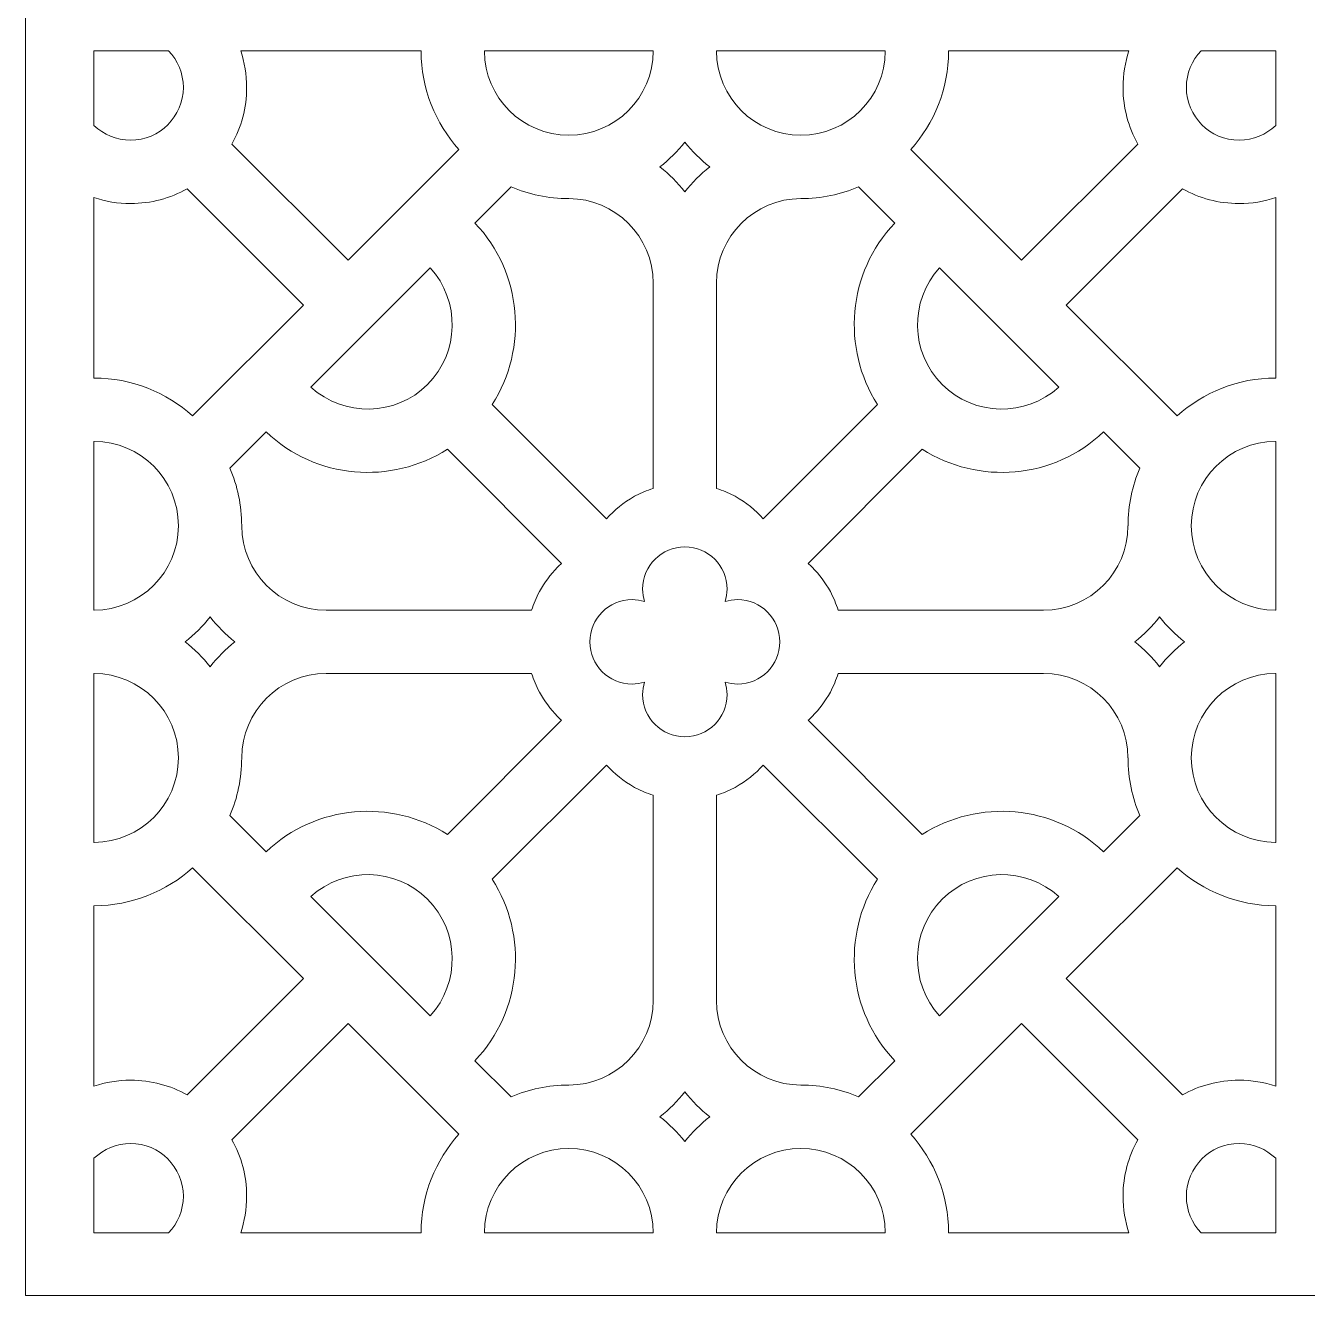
# Model space of a CAD drawing. Header units: centimetres. Extents: x -27.5 to -15.9, y -9.5 to 9.5.
# Drawn here: x -20.718 to -18.29, y -9.5 to -7.095 of the extents above; entities that cross this region are included whole.
import ezdxf

# ---------------------------------------------------------------- set-up
doc = ezdxf.new("R2010")
doc.units = ezdxf.units.CM
doc.header["$MEASUREMENT"] = 0
doc.layers.add('layer 1', color=7, linetype='Continuous')

msp = doc.modelspace()

# ---------------------------------------------------------------- linework, layer by layer
at = {"layer": 'layer 1', "color": 7, "lineweight": 9}
for points, knots in [([(-20.71823, 9.5), (-20.71823, 9.5), (-20.71823, 9.5), (-20.71823, 9.5), (-20.71823, 9.5), (-20.71823, 9.5), (-15.86253, 9.5), (-15.86253, 9.5), (-15.86253, 9.5), (-15.86253, 9.5), (-15.86253, -9.5), (-15.86253, -9.5), (-15.86253, -9.5), (-15.86253, -9.5), (-20.71823, -9.5), (-20.71823, -9.5), (-20.71823, -9.5), (-20.71823, -9.5), (-20.71823, 9.5), (-20.71823, 9.5)], [0, 0, 0, 0, 0.1666667, 0.1666667, 0.1666667, 0.1666667, 0.3333333, 0.3333333, 0.3333333, 0.3333333, 0.5, 0.5, 0.5, 0.5, 0.6666667, 0.6666667, 0.6666667, 0.6666667, 1, 1, 1, 1]), ([(-20.44757, -7.1432), (-20.44757, -7.1432), (-20.44757, -7.1432), (-20.44757, -7.1432), (-20.44757, -7.1432), (-20.43019, -7.16119), (-20.41948, -7.18565), (-20.41948, -7.21253), (-20.41948, -7.21253), (-20.41948, -7.26757), (-20.46437, -7.31246), (-20.51941, -7.31246), (-20.51941, -7.31246), (-20.54629, -7.31246), (-20.57074, -7.30174), (-20.58875, -7.28437), (-20.58875, -7.28437), (-20.58875, -7.28437), (-20.58875, -7.1432), (-20.58875, -7.1432), (-20.58875, -7.1432), (-20.58875, -7.1432), (-20.44757, -7.1432), (-20.44757, -7.1432)], [0, 0, 0, 0, 0.1428571, 0.1428571, 0.1428571, 0.1428571, 0.2857143, 0.2857143, 0.2857143, 0.2857143, 0.4285714, 0.4285714, 0.4285714, 0.4285714, 0.5714286, 0.5714286, 0.5714286, 0.5714286, 0.7142857, 0.7142857, 0.7142857, 0.7142857, 1, 1, 1, 1]), ([(-20.32753, -7.31961), (-20.32753, -7.31961), (-20.32753, -7.31961), (-20.32753, -7.31961), (-20.32753, -7.31961), (-20.32753, -7.31961), (-20.10734, -7.53981), (-20.10734, -7.53981), (-20.10734, -7.53981), (-20.10734, -7.53981), (-19.89746, -7.32991), (-19.89746, -7.32991), (-19.89746, -7.32991), (-19.94188, -7.28046), (-19.96903, -7.21519), (-19.96918, -7.14377), (-19.96918, -7.14377), (-19.96918, -7.14359), (-19.96918, -7.14339), (-19.96918, -7.1432), (-19.96918, -7.1432), (-19.96918, -7.1432), (-20.31082, -7.1432), (-20.31082, -7.1432), (-20.31082, -7.1432), (-20.30352, -7.16501), (-20.29956, -7.18832), (-20.29956, -7.21253), (-20.29956, -7.21253), (-20.29956, -7.25136), (-20.30973, -7.2879), (-20.32753, -7.31961)], [0, 0, 0, 0, 0.1111111, 0.1111111, 0.1111111, 0.1111111, 0.2222222, 0.2222222, 0.2222222, 0.2222222, 0.3333333, 0.3333333, 0.3333333, 0.3333333, 0.4444444, 0.4444444, 0.4444444, 0.4444444, 0.5555556, 0.5555556, 0.5555556, 0.5555556, 0.6666667, 0.6666667, 0.6666667, 0.6666667, 0.7777778, 0.7777778, 0.7777778, 0.7777778, 1, 1, 1, 1]), ([(-19.84926, -7.1432), (-19.84926, -7.1432), (-19.84926, -7.1432), (-19.84926, -7.1432), (-19.84926, -7.1432), (-19.84926, -7.14336), (-19.84926, -7.14353), (-19.84926, -7.1437), (-19.84926, -7.1437), (-19.84899, -7.23154), (-19.77727, -7.30308), (-19.68938, -7.30308), (-19.68938, -7.30308), (-19.60142, -7.30308), (-19.52966, -7.23142), (-19.52949, -7.1435), (-19.52949, -7.1435), (-19.52949, -7.1434), (-19.52949, -7.14329), (-19.52949, -7.1432), (-19.52949, -7.1432), (-19.52949, -7.1432), (-19.84926, -7.1432), (-19.84926, -7.1432)], [0, 0, 0, 0, 0.1428571, 0.1428571, 0.1428571, 0.1428571, 0.2857143, 0.2857143, 0.2857143, 0.2857143, 0.4285714, 0.4285714, 0.4285714, 0.4285714, 0.5714286, 0.5714286, 0.5714286, 0.5714286, 0.7142857, 0.7142857, 0.7142857, 0.7142857, 1, 1, 1, 1]), ([(-19.08981, -7.1432), (-19.08981, -7.1432), (-19.08981, -7.1432), (-19.08981, -7.1432), (-19.08981, -7.1432), (-19.08981, -7.14336), (-19.08981, -7.14353), (-19.08981, -7.1437), (-19.08981, -7.1437), (-19.09009, -7.23154), (-19.16181, -7.30308), (-19.2497, -7.30308), (-19.2497, -7.30308), (-19.33766, -7.30308), (-19.40942, -7.23142), (-19.40957, -7.1435), (-19.40957, -7.1435), (-19.40957, -7.1434), (-19.40959, -7.14329), (-19.40959, -7.1432), (-19.40959, -7.1432), (-19.40959, -7.1432), (-19.08981, -7.1432), (-19.08981, -7.1432)], [0, 0, 0, 0, 0.1428571, 0.1428571, 0.1428571, 0.1428571, 0.2857143, 0.2857143, 0.2857143, 0.2857143, 0.4285714, 0.4285714, 0.4285714, 0.4285714, 0.5714286, 0.5714286, 0.5714286, 0.5714286, 0.7142857, 0.7142857, 0.7142857, 0.7142857, 1, 1, 1, 1]), ([(-18.61155, -7.31961), (-18.61155, -7.31961), (-18.61155, -7.31961), (-18.61155, -7.31961), (-18.61155, -7.31961), (-18.61155, -7.31961), (-18.83174, -7.53981), (-18.83174, -7.53981), (-18.83174, -7.53981), (-18.83174, -7.53981), (-19.04162, -7.32991), (-19.04162, -7.32991), (-19.04162, -7.32991), (-18.9972, -7.28046), (-18.97005, -7.21519), (-18.96992, -7.14377), (-18.96992, -7.14377), (-18.96992, -7.14359), (-18.9699, -7.14339), (-18.9699, -7.1432), (-18.9699, -7.1432), (-18.9699, -7.1432), (-18.62827, -7.1432), (-18.62827, -7.1432), (-18.62827, -7.1432), (-18.63556, -7.16501), (-18.63952, -7.18832), (-18.63952, -7.21253), (-18.63952, -7.21253), (-18.63952, -7.25136), (-18.62933, -7.2879), (-18.61155, -7.31961)], [0, 0, 0, 0, 0.1111111, 0.1111111, 0.1111111, 0.1111111, 0.2222222, 0.2222222, 0.2222222, 0.2222222, 0.3333333, 0.3333333, 0.3333333, 0.3333333, 0.4444444, 0.4444444, 0.4444444, 0.4444444, 0.5555556, 0.5555556, 0.5555556, 0.5555556, 0.6666667, 0.6666667, 0.6666667, 0.6666667, 0.7777778, 0.7777778, 0.7777778, 0.7777778, 1, 1, 1, 1]), ([(-18.49151, -7.1432), (-18.49151, -7.1432), (-18.49151, -7.1432), (-18.49151, -7.1432), (-18.49151, -7.1432), (-18.50889, -7.16119), (-18.5196, -7.18565), (-18.5196, -7.21253), (-18.5196, -7.21253), (-18.5196, -7.26757), (-18.47471, -7.31246), (-18.41966, -7.31246), (-18.41966, -7.31246), (-18.39279, -7.31246), (-18.36832, -7.30174), (-18.35035, -7.28437), (-18.35035, -7.28437), (-18.35035, -7.28437), (-18.35035, -7.1432), (-18.35035, -7.1432), (-18.35035, -7.1432), (-18.35035, -7.1432), (-18.49151, -7.1432), (-18.49151, -7.1432)], [0, 0, 0, 0, 0.1428571, 0.1428571, 0.1428571, 0.1428571, 0.2857143, 0.2857143, 0.2857143, 0.2857143, 0.4285714, 0.4285714, 0.4285714, 0.4285714, 0.5714286, 0.5714286, 0.5714286, 0.5714286, 0.7142857, 0.7142857, 0.7142857, 0.7142857, 1, 1, 1, 1]), ([(-19.46953, -7.31595), (-19.46953, -7.31595), (-19.46953, -7.31595), (-19.46953, -7.31595), (-19.46953, -7.31595), (-19.45575, -7.33344), (-19.43994, -7.34926), (-19.42245, -7.36304), (-19.42245, -7.36304), (-19.43994, -7.37683), (-19.45575, -7.39264), (-19.46953, -7.41014), (-19.46953, -7.41014), (-19.48333, -7.39264), (-19.49913, -7.37683), (-19.51663, -7.36304), (-19.51663, -7.36304), (-19.49913, -7.34926), (-19.48333, -7.33344), (-19.46953, -7.31595)], [0, 0, 0, 0, 0.1666667, 0.1666667, 0.1666667, 0.1666667, 0.3333333, 0.3333333, 0.3333333, 0.3333333, 0.5, 0.5, 0.5, 0.5, 0.6666667, 0.6666667, 0.6666667, 0.6666667, 1, 1, 1, 1]), ([(-20.58875, -7.76276), (-20.58875, -7.76276), (-20.58875, -7.76276), (-20.58875, -7.76276), (-20.58875, -7.76276), (-20.58866, -7.76276), (-20.58859, -7.76276), (-20.58851, -7.76276), (-20.58851, -7.76276), (-20.51695, -7.76282), (-20.45156, -7.78998), (-20.40202, -7.83449), (-20.40202, -7.83449), (-20.40202, -7.83449), (-20.19213, -7.62459), (-20.19213, -7.62459), (-20.19213, -7.62459), (-20.19213, -7.62459), (-20.41232, -7.40441), (-20.41232, -7.40441), (-20.41232, -7.40441), (-20.44404, -7.4222), (-20.48058, -7.43237), (-20.51941, -7.43237), (-20.51941, -7.43237), (-20.54362, -7.43237), (-20.56692, -7.42841), (-20.58875, -7.42113), (-20.58875, -7.42113), (-20.58875, -7.42113), (-20.58875, -7.76276), (-20.58875, -7.76276)], [0, 0, 0, 0, 0.1111111, 0.1111111, 0.1111111, 0.1111111, 0.2222222, 0.2222222, 0.2222222, 0.2222222, 0.3333333, 0.3333333, 0.3333333, 0.3333333, 0.4444444, 0.4444444, 0.4444444, 0.4444444, 0.5555556, 0.5555556, 0.5555556, 0.5555556, 0.6666667, 0.6666667, 0.6666667, 0.6666667, 0.7777778, 0.7777778, 0.7777778, 0.7777778, 1, 1, 1, 1]), ([(-19.83436, -7.81279), (-19.83436, -7.81279), (-19.83436, -7.81279), (-19.83436, -7.81279), (-19.83436, -7.81279), (-19.83436, -7.81279), (-19.61801, -8.02914), (-19.61801, -8.02914), (-19.61801, -8.02914), (-19.60285, -8.01236), (-19.58585, -7.99887), (-19.56494, -7.98683), (-19.56494, -7.98683), (-19.56494, -7.98683), (-19.54744, -7.97837), (-19.54744, -7.97837), (-19.54744, -7.97837), (-19.54138, -7.97597), (-19.53543, -7.97387), (-19.52949, -7.97204), (-19.52949, -7.97204), (-19.52949, -7.97204), (-19.52949, -7.58289), (-19.52949, -7.58289), (-19.52949, -7.58289), (-19.52949, -7.49482), (-19.60132, -7.42299), (-19.68938, -7.42299), (-19.68938, -7.42299), (-19.72812, -7.42299), (-19.76506, -7.41505), (-19.79867, -7.40071), (-19.79867, -7.40071), (-19.79867, -7.40071), (-19.86717, -7.46921), (-19.86717, -7.46921), (-19.86717, -7.46921), (-19.7773, -7.56374), (-19.76639, -7.70651), (-19.83436, -7.81279)], [0, 0, 0, 0, 0.0909091, 0.0909091, 0.0909091, 0.0909091, 0.1818182, 0.1818182, 0.1818182, 0.1818182, 0.2727273, 0.2727273, 0.2727273, 0.2727273, 0.3636364, 0.3636364, 0.3636364, 0.3636364, 0.4545455, 0.4545455, 0.4545455, 0.4545455, 0.5454545, 0.5454545, 0.5454545, 0.5454545, 0.6363636, 0.6363636, 0.6363636, 0.6363636, 0.7272727, 0.7272727, 0.7272727, 0.7272727, 0.8181818, 0.8181818, 0.8181818, 0.8181818, 1, 1, 1, 1]), ([(-19.10472, -7.81279), (-19.10472, -7.81279), (-19.10472, -7.81279), (-19.10472, -7.81279), (-19.10472, -7.81279), (-19.10472, -7.81279), (-19.32107, -8.02914), (-19.32107, -8.02914), (-19.32107, -8.02914), (-19.33621, -8.01236), (-19.35323, -7.99887), (-19.37414, -7.98683), (-19.37414, -7.98683), (-19.37414, -7.98683), (-19.39163, -7.97837), (-19.39163, -7.97837), (-19.39163, -7.97837), (-19.3977, -7.97597), (-19.40367, -7.97387), (-19.40959, -7.97204), (-19.40959, -7.97204), (-19.40959, -7.97204), (-19.40959, -7.58289), (-19.40959, -7.58289), (-19.40959, -7.58289), (-19.40959, -7.49482), (-19.33777, -7.42299), (-19.2497, -7.42299), (-19.2497, -7.42299), (-19.21096, -7.42299), (-19.17402, -7.41505), (-19.14041, -7.40071), (-19.14041, -7.40071), (-19.14041, -7.40071), (-19.07192, -7.46921), (-19.07192, -7.46921), (-19.07192, -7.46921), (-19.16178, -7.56374), (-19.17269, -7.70651), (-19.10472, -7.81279)], [0, 0, 0, 0, 0.0909091, 0.0909091, 0.0909091, 0.0909091, 0.1818182, 0.1818182, 0.1818182, 0.1818182, 0.2727273, 0.2727273, 0.2727273, 0.2727273, 0.3636364, 0.3636364, 0.3636364, 0.3636364, 0.4545455, 0.4545455, 0.4545455, 0.4545455, 0.5454545, 0.5454545, 0.5454545, 0.5454545, 0.6363636, 0.6363636, 0.6363636, 0.6363636, 0.7272727, 0.7272727, 0.7272727, 0.7272727, 0.8181818, 0.8181818, 0.8181818, 0.8181818, 1, 1, 1, 1]), ([(-18.35035, -7.76276), (-18.35035, -7.76276), (-18.35035, -7.76276), (-18.35035, -7.76276), (-18.35035, -7.76276), (-18.35042, -7.76276), (-18.35048, -7.76276), (-18.35057, -7.76276), (-18.35057, -7.76276), (-18.42212, -7.76282), (-18.48752, -7.78998), (-18.53706, -7.83449), (-18.53706, -7.83449), (-18.53706, -7.83449), (-18.74695, -7.62459), (-18.74695, -7.62459), (-18.74695, -7.62459), (-18.74695, -7.62459), (-18.52676, -7.40441), (-18.52676, -7.40441), (-18.52676, -7.40441), (-18.49504, -7.4222), (-18.4585, -7.43237), (-18.41966, -7.43237), (-18.41966, -7.43237), (-18.39547, -7.43237), (-18.37214, -7.42841), (-18.35035, -7.42113), (-18.35035, -7.42113), (-18.35035, -7.42113), (-18.35035, -7.76276), (-18.35035, -7.76276)], [0, 0, 0, 0, 0.1111111, 0.1111111, 0.1111111, 0.1111111, 0.2222222, 0.2222222, 0.2222222, 0.2222222, 0.3333333, 0.3333333, 0.3333333, 0.3333333, 0.4444444, 0.4444444, 0.4444444, 0.4444444, 0.5555556, 0.5555556, 0.5555556, 0.5555556, 0.6666667, 0.6666667, 0.6666667, 0.6666667, 0.7777778, 0.7777778, 0.7777778, 0.7777778, 1, 1, 1, 1]), ([(-19.95201, -7.55406), (-19.95201, -7.55406), (-19.95201, -7.55406), (-19.95201, -7.55406), (-19.95201, -7.55406), (-19.89473, -7.61665), (-19.89636, -7.71442), (-19.95694, -7.77499), (-19.95694, -7.77499), (-20.01753, -7.83556), (-20.11529, -7.8372), (-20.17788, -7.77993), (-20.17788, -7.77993), (-20.17788, -7.77993), (-19.95201, -7.55406), (-19.95201, -7.55406)], [0, 0, 0, 0, 0.2, 0.2, 0.2, 0.2, 0.4, 0.4, 0.4, 0.4, 0.6, 0.6, 0.6, 0.6, 1, 1, 1, 1]), ([(-18.98707, -7.55406), (-18.98707, -7.55406), (-18.98707, -7.55406), (-18.98707, -7.55406), (-18.98707, -7.55406), (-19.04433, -7.61665), (-19.0427, -7.71442), (-18.98212, -7.77499), (-18.98212, -7.77499), (-18.92155, -7.83556), (-18.82381, -7.8372), (-18.7612, -7.77993), (-18.7612, -7.77993), (-18.7612, -7.77993), (-18.98707, -7.55406), (-18.98707, -7.55406)], [0, 0, 0, 0, 0.2, 0.2, 0.2, 0.2, 0.4, 0.4, 0.4, 0.4, 0.6, 0.6, 0.6, 0.6, 1, 1, 1, 1]), ([(-19.70289, -8.11385), (-19.70289, -8.11385), (-19.70289, -8.11385), (-19.70289, -8.11385), (-19.70289, -8.11385), (-19.70289, -8.11385), (-19.91915, -7.89758), (-19.91915, -7.89758), (-19.91915, -7.89758), (-20.02542, -7.96555), (-20.16821, -7.95463), (-20.26273, -7.86478), (-20.26273, -7.86478), (-20.26273, -7.86478), (-20.33123, -7.93327), (-20.33123, -7.93327), (-20.33123, -7.93327), (-20.31689, -7.96687), (-20.30894, -8.00382), (-20.30894, -8.04257), (-20.30894, -8.04257), (-20.30894, -8.13062), (-20.23712, -8.20244), (-20.14906, -8.20244), (-20.14906, -8.20244), (-20.14906, -8.20244), (-19.75984, -8.20244), (-19.75984, -8.20244), (-19.75984, -8.20244), (-19.75609, -8.19055), (-19.75125, -8.17897), (-19.7451, -8.167), (-19.7451, -8.167), (-19.7352, -8.14979), (-19.72451, -8.13548), (-19.7108, -8.1211), (-19.7108, -8.1211), (-19.70815, -8.11859), (-19.70552, -8.11617), (-19.70289, -8.11385)], [0, 0, 0, 0, 0.0909091, 0.0909091, 0.0909091, 0.0909091, 0.1818182, 0.1818182, 0.1818182, 0.1818182, 0.2727273, 0.2727273, 0.2727273, 0.2727273, 0.3636364, 0.3636364, 0.3636364, 0.3636364, 0.4545455, 0.4545455, 0.4545455, 0.4545455, 0.5454545, 0.5454545, 0.5454545, 0.5454545, 0.6363636, 0.6363636, 0.6363636, 0.6363636, 0.7272727, 0.7272727, 0.7272727, 0.7272727, 0.8181818, 0.8181818, 0.8181818, 0.8181818, 1, 1, 1, 1]), ([(-19.2362, -8.11385), (-19.2362, -8.11385), (-19.2362, -8.11385), (-19.2362, -8.11385), (-19.2362, -8.11385), (-19.2362, -8.11385), (-19.01993, -7.89758), (-19.01993, -7.89758), (-19.01993, -7.89758), (-18.91366, -7.96555), (-18.77087, -7.95463), (-18.67635, -7.86478), (-18.67635, -7.86478), (-18.67635, -7.86478), (-18.60785, -7.93327), (-18.60785, -7.93327), (-18.60785, -7.93327), (-18.62219, -7.96687), (-18.63013, -8.00382), (-18.63013, -8.04257), (-18.63013, -8.04257), (-18.63013, -8.04257), (-18.63015, -8.04257), (-18.63015, -8.04257), (-18.63015, -8.04257), (-18.63015, -8.13062), (-18.70196, -8.20244), (-18.79002, -8.20244), (-18.79002, -8.20244), (-18.79002, -8.20244), (-19.17924, -8.20244), (-19.17924, -8.20244), (-19.17924, -8.20244), (-19.18299, -8.19055), (-19.18782, -8.17897), (-19.19397, -8.167), (-19.19397, -8.167), (-19.20388, -8.14979), (-19.21457, -8.13548), (-19.2283, -8.1211), (-19.2283, -8.1211), (-19.23093, -8.11859), (-19.23355, -8.11617), (-19.2362, -8.11385)], [0, 0, 0, 0, 0.0833333, 0.0833333, 0.0833333, 0.0833333, 0.1666667, 0.1666667, 0.1666667, 0.1666667, 0.25, 0.25, 0.25, 0.25, 0.3333333, 0.3333333, 0.3333333, 0.3333333, 0.4166667, 0.4166667, 0.4166667, 0.4166667, 0.5, 0.5, 0.5, 0.5, 0.5833333, 0.5833333, 0.5833333, 0.5833333, 0.6666667, 0.6666667, 0.6666667, 0.6666667, 0.75, 0.75, 0.75, 0.75, 0.8333333, 0.8333333, 0.8333333, 0.8333333, 1, 1, 1, 1]), ([(-20.58875, -8.20244), (-20.58875, -8.20244), (-20.58875, -8.20244), (-20.58875, -8.20244), (-20.58875, -8.20244), (-20.58858, -8.20244), (-20.58841, -8.20243), (-20.58824, -8.20243), (-20.58824, -8.20243), (-20.50042, -8.20216), (-20.42886, -8.13046), (-20.42886, -8.04257), (-20.42886, -8.04257), (-20.42886, -7.9546), (-20.50052, -7.88284), (-20.58844, -7.88268), (-20.58844, -7.88268), (-20.58854, -7.88268), (-20.58865, -7.88268), (-20.58875, -7.88268), (-20.58875, -7.88268), (-20.58875, -7.88268), (-20.58875, -8.20244), (-20.58875, -8.20244)], [0, 0, 0, 0, 0.1428571, 0.1428571, 0.1428571, 0.1428571, 0.2857143, 0.2857143, 0.2857143, 0.2857143, 0.4285714, 0.4285714, 0.4285714, 0.4285714, 0.5714286, 0.5714286, 0.5714286, 0.5714286, 0.7142857, 0.7142857, 0.7142857, 0.7142857, 1, 1, 1, 1]), ([(-18.35035, -8.20244), (-18.35035, -8.20244), (-18.35035, -8.20244), (-18.35035, -8.20244), (-18.35035, -8.20244), (-18.3505, -8.20244), (-18.35067, -8.20243), (-18.35084, -8.20243), (-18.35084, -8.20243), (-18.43868, -8.20216), (-18.51022, -8.13046), (-18.51022, -8.04257), (-18.51022, -8.04257), (-18.51022, -7.9546), (-18.43856, -7.88284), (-18.35064, -7.88268), (-18.35064, -7.88268), (-18.35053, -7.88268), (-18.35043, -7.88268), (-18.35035, -7.88268), (-18.35035, -7.88268), (-18.35035, -7.88268), (-18.35035, -8.20244), (-18.35035, -8.20244)], [0, 0, 0, 0, 0.1428571, 0.1428571, 0.1428571, 0.1428571, 0.2857143, 0.2857143, 0.2857143, 0.2857143, 0.4285714, 0.4285714, 0.4285714, 0.4285714, 0.5714286, 0.5714286, 0.5714286, 0.5714286, 0.7142857, 0.7142857, 0.7142857, 0.7142857, 1, 1, 1, 1]), ([(-19.64944, -8.2624), (-19.64944, -8.2624), (-19.64944, -8.2624), (-19.64944, -8.2624), (-19.64944, -8.2624), (-19.64944, -8.30643), (-19.61353, -8.34234), (-19.5695, -8.34234), (-19.5695, -8.34234), (-19.56129, -8.34234), (-19.55338, -8.34109), (-19.54593, -8.33879), (-19.54593, -8.33879), (-19.54825, -8.34624), (-19.54949, -8.35416), (-19.54949, -8.36235), (-19.54949, -8.36235), (-19.54949, -8.40638), (-19.51358, -8.44229), (-19.46955, -8.44229), (-19.46955, -8.44229), (-19.46955, -8.44229), (-19.46955, -8.44229), (-19.46953, -8.44229), (-19.46953, -8.44229), (-19.4255, -8.44229), (-19.38959, -8.40638), (-19.38959, -8.36235), (-19.38959, -8.36235), (-19.38959, -8.35416), (-19.39085, -8.34624), (-19.39315, -8.33879), (-19.39315, -8.33879), (-19.3857, -8.34109), (-19.37779, -8.34234), (-19.3696, -8.34234), (-19.3696, -8.34234), (-19.32557, -8.34234), (-19.28966, -8.30643), (-19.28966, -8.2624), (-19.28966, -8.2624), (-19.28966, -8.26239), (-19.28966, -8.26239), (-19.28966, -8.26239), (-19.28966, -8.26239), (-19.28966, -8.21837), (-19.32557, -8.18245), (-19.3696, -8.18245), (-19.3696, -8.18245), (-19.37779, -8.18245), (-19.3857, -8.1837), (-19.39315, -8.18601), (-19.39315, -8.18601), (-19.39085, -8.17856), (-19.38959, -8.17065), (-19.38959, -8.16245), (-19.38959, -8.16245), (-19.38959, -8.11842), (-19.4255, -8.08251), (-19.46953, -8.08251), (-19.46953, -8.08251), (-19.46955, -8.08251), (-19.46955, -8.08251), (-19.46955, -8.08251), (-19.46955, -8.08251), (-19.51358, -8.08251), (-19.54949, -8.11842), (-19.54949, -8.16245), (-19.54949, -8.16245), (-19.54949, -8.17065), (-19.54825, -8.17856), (-19.54593, -8.18601), (-19.54593, -8.18601), (-19.55338, -8.1837), (-19.56129, -8.18245), (-19.5695, -8.18245), (-19.5695, -8.18245), (-19.61353, -8.18245), (-19.64944, -8.21837), (-19.64944, -8.26239), (-19.64944, -8.26239), (-19.64944, -8.26239), (-19.64944, -8.26239), (-19.64944, -8.2624)], [0, 0, 0, 0, 0.0454545, 0.0454545, 0.0454545, 0.0454545, 0.0909091, 0.0909091, 0.0909091, 0.0909091, 0.1363636, 0.1363636, 0.1363636, 0.1363636, 0.1818182, 0.1818182, 0.1818182, 0.1818182, 0.2272727, 0.2272727, 0.2272727, 0.2272727, 0.2727273, 0.2727273, 0.2727273, 0.2727273, 0.3181818, 0.3181818, 0.3181818, 0.3181818, 0.3636364, 0.3636364, 0.3636364, 0.3636364, 0.4090909, 0.4090909, 0.4090909, 0.4090909, 0.4545455, 0.4545455, 0.4545455, 0.4545455, 0.5, 0.5, 0.5, 0.5, 0.5454545, 0.5454545, 0.5454545, 0.5454545, 0.5909091, 0.5909091, 0.5909091, 0.5909091, 0.6363636, 0.6363636, 0.6363636, 0.6363636, 0.6818182, 0.6818182, 0.6818182, 0.6818182, 0.7272727, 0.7272727, 0.7272727, 0.7272727, 0.7727273, 0.7727273, 0.7727273, 0.7727273, 0.8181818, 0.8181818, 0.8181818, 0.8181818, 0.8636364, 0.8636364, 0.8636364, 0.8636364, 0.9090909, 0.9090909, 0.9090909, 0.9090909, 1, 1, 1, 1]), ([(-20.3218, -8.26239), (-20.3218, -8.26239), (-20.3218, -8.26239), (-20.3218, -8.26239), (-20.3218, -8.26239), (-20.3218, -8.26239), (-20.3218, -8.2624), (-20.3218, -8.2624), (-20.3218, -8.2624), (-20.3393, -8.27619), (-20.35512, -8.292), (-20.3689, -8.30949), (-20.3689, -8.30949), (-20.38268, -8.292), (-20.39851, -8.27619), (-20.41601, -8.2624), (-20.41601, -8.2624), (-20.41601, -8.2624), (-20.41601, -8.26239), (-20.41601, -8.26239), (-20.41601, -8.26239), (-20.39851, -8.24862), (-20.38268, -8.2328), (-20.3689, -8.2153), (-20.3689, -8.2153), (-20.35512, -8.2328), (-20.3393, -8.24862), (-20.3218, -8.26239)], [0, 0, 0, 0, 0.125, 0.125, 0.125, 0.125, 0.25, 0.25, 0.25, 0.25, 0.375, 0.375, 0.375, 0.375, 0.5, 0.5, 0.5, 0.5, 0.625, 0.625, 0.625, 0.625, 0.75, 0.75, 0.75, 0.75, 1, 1, 1, 1]), ([(-18.61729, -8.26239), (-18.61729, -8.26239), (-18.61729, -8.26239), (-18.61729, -8.26239), (-18.61729, -8.26239), (-18.61729, -8.26239), (-18.61729, -8.2624), (-18.61729, -8.2624), (-18.61729, -8.2624), (-18.5998, -8.27619), (-18.58397, -8.292), (-18.57018, -8.30949), (-18.57018, -8.30949), (-18.5564, -8.292), (-18.54057, -8.27619), (-18.52308, -8.2624), (-18.52308, -8.2624), (-18.52308, -8.2624), (-18.52308, -8.26239), (-18.52308, -8.26239), (-18.52308, -8.26239), (-18.54057, -8.24862), (-18.5564, -8.2328), (-18.57018, -8.2153), (-18.57018, -8.2153), (-18.58397, -8.2328), (-18.5998, -8.24862), (-18.61729, -8.26239)], [0, 0, 0, 0, 0.125, 0.125, 0.125, 0.125, 0.25, 0.25, 0.25, 0.25, 0.375, 0.375, 0.375, 0.375, 0.5, 0.5, 0.5, 0.5, 0.625, 0.625, 0.625, 0.625, 0.75, 0.75, 0.75, 0.75, 1, 1, 1, 1]), ([(-20.58875, -8.32235), (-20.58875, -8.32235), (-20.58875, -8.32235), (-20.58875, -8.32235), (-20.58875, -8.32235), (-20.58858, -8.32235), (-20.58841, -8.32236), (-20.58824, -8.32236), (-20.58824, -8.32236), (-20.50042, -8.32263), (-20.42886, -8.39435), (-20.42886, -8.48224), (-20.42886, -8.48224), (-20.42886, -8.5702), (-20.50052, -8.64196), (-20.58844, -8.64212), (-20.58844, -8.64212), (-20.58854, -8.64212), (-20.58865, -8.64213), (-20.58875, -8.64213), (-20.58875, -8.64213), (-20.58875, -8.64213), (-20.58875, -8.32235), (-20.58875, -8.32235)], [0, 0, 0, 0, 0.1428571, 0.1428571, 0.1428571, 0.1428571, 0.2857143, 0.2857143, 0.2857143, 0.2857143, 0.4285714, 0.4285714, 0.4285714, 0.4285714, 0.5714286, 0.5714286, 0.5714286, 0.5714286, 0.7142857, 0.7142857, 0.7142857, 0.7142857, 1, 1, 1, 1]), ([(-19.70289, -8.41094), (-19.70289, -8.41094), (-19.70289, -8.41094), (-19.70289, -8.41094), (-19.70289, -8.41094), (-19.70289, -8.41094), (-19.91915, -8.62722), (-19.91915, -8.62722), (-19.91915, -8.62722), (-20.02542, -8.55924), (-20.16821, -8.57017), (-20.26273, -8.66002), (-20.26273, -8.66002), (-20.26273, -8.66002), (-20.33123, -8.59153), (-20.33123, -8.59153), (-20.33123, -8.59153), (-20.31689, -8.55792), (-20.30894, -8.52098), (-20.30894, -8.48224), (-20.30894, -8.48224), (-20.30894, -8.39418), (-20.23712, -8.32235), (-20.14906, -8.32235), (-20.14906, -8.32235), (-20.14906, -8.32235), (-19.75984, -8.32235), (-19.75984, -8.32235), (-19.75984, -8.32235), (-19.75609, -8.33425), (-19.75125, -8.34583), (-19.7451, -8.3578), (-19.7451, -8.3578), (-19.7352, -8.37501), (-19.72451, -8.38933), (-19.7108, -8.4037), (-19.7108, -8.4037), (-19.70815, -8.40621), (-19.70552, -8.40862), (-19.70289, -8.41094)], [0, 0, 0, 0, 0.0909091, 0.0909091, 0.0909091, 0.0909091, 0.1818182, 0.1818182, 0.1818182, 0.1818182, 0.2727273, 0.2727273, 0.2727273, 0.2727273, 0.3636364, 0.3636364, 0.3636364, 0.3636364, 0.4545455, 0.4545455, 0.4545455, 0.4545455, 0.5454545, 0.5454545, 0.5454545, 0.5454545, 0.6363636, 0.6363636, 0.6363636, 0.6363636, 0.7272727, 0.7272727, 0.7272727, 0.7272727, 0.8181818, 0.8181818, 0.8181818, 0.8181818, 1, 1, 1, 1]), ([(-19.2362, -8.41094), (-19.2362, -8.41094), (-19.2362, -8.41094), (-19.2362, -8.41094), (-19.2362, -8.41094), (-19.2362, -8.41094), (-19.01993, -8.62722), (-19.01993, -8.62722), (-19.01993, -8.62722), (-18.91366, -8.55924), (-18.77087, -8.57017), (-18.67635, -8.66002), (-18.67635, -8.66002), (-18.67635, -8.66002), (-18.60785, -8.59153), (-18.60785, -8.59153), (-18.60785, -8.59153), (-18.62219, -8.55792), (-18.63013, -8.52098), (-18.63013, -8.48224), (-18.63013, -8.48224), (-18.63013, -8.48224), (-18.63015, -8.48224), (-18.63015, -8.48224), (-18.63015, -8.48224), (-18.63015, -8.39418), (-18.70196, -8.32235), (-18.79002, -8.32235), (-18.79002, -8.32235), (-18.79002, -8.32235), (-19.17924, -8.32235), (-19.17924, -8.32235), (-19.17924, -8.32235), (-19.18299, -8.33425), (-19.18782, -8.34583), (-19.19397, -8.3578), (-19.19397, -8.3578), (-19.20388, -8.37501), (-19.21457, -8.38933), (-19.2283, -8.4037), (-19.2283, -8.4037), (-19.23093, -8.40621), (-19.23355, -8.40862), (-19.2362, -8.41094)], [0, 0, 0, 0, 0.0833333, 0.0833333, 0.0833333, 0.0833333, 0.1666667, 0.1666667, 0.1666667, 0.1666667, 0.25, 0.25, 0.25, 0.25, 0.3333333, 0.3333333, 0.3333333, 0.3333333, 0.4166667, 0.4166667, 0.4166667, 0.4166667, 0.5, 0.5, 0.5, 0.5, 0.5833333, 0.5833333, 0.5833333, 0.5833333, 0.6666667, 0.6666667, 0.6666667, 0.6666667, 0.75, 0.75, 0.75, 0.75, 0.8333333, 0.8333333, 0.8333333, 0.8333333, 1, 1, 1, 1]), ([(-18.35035, -8.32235), (-18.35035, -8.32235), (-18.35035, -8.32235), (-18.35035, -8.32235), (-18.35035, -8.32235), (-18.3505, -8.32235), (-18.35067, -8.32236), (-18.35084, -8.32236), (-18.35084, -8.32236), (-18.43868, -8.32263), (-18.51022, -8.39435), (-18.51022, -8.48224), (-18.51022, -8.48224), (-18.51022, -8.5702), (-18.43856, -8.64196), (-18.35064, -8.64212), (-18.35064, -8.64212), (-18.35053, -8.64212), (-18.35043, -8.64213), (-18.35035, -8.64213), (-18.35035, -8.64213), (-18.35035, -8.64213), (-18.35035, -8.32235), (-18.35035, -8.32235)], [0, 0, 0, 0, 0.1428571, 0.1428571, 0.1428571, 0.1428571, 0.2857143, 0.2857143, 0.2857143, 0.2857143, 0.4285714, 0.4285714, 0.4285714, 0.4285714, 0.5714286, 0.5714286, 0.5714286, 0.5714286, 0.7142857, 0.7142857, 0.7142857, 0.7142857, 1, 1, 1, 1]), ([(-19.83436, -8.71201), (-19.83436, -8.71201), (-19.83436, -8.71201), (-19.83436, -8.71201), (-19.83436, -8.71201), (-19.83436, -8.71201), (-19.61801, -8.49566), (-19.61801, -8.49566), (-19.61801, -8.49566), (-19.60285, -8.51244), (-19.58585, -8.52593), (-19.56494, -8.53797), (-19.56494, -8.53797), (-19.56494, -8.53797), (-19.54744, -8.54642), (-19.54744, -8.54642), (-19.54744, -8.54642), (-19.54138, -8.54883), (-19.53543, -8.55093), (-19.52949, -8.55275), (-19.52949, -8.55275), (-19.52949, -8.55275), (-19.52949, -8.94191), (-19.52949, -8.94191), (-19.52949, -8.94191), (-19.52949, -9.02997), (-19.60132, -9.1018), (-19.68938, -9.1018), (-19.68938, -9.1018), (-19.68938, -9.1018), (-19.68938, -9.10181), (-19.68938, -9.10181), (-19.68938, -9.10181), (-19.72812, -9.10181), (-19.76506, -9.10975), (-19.79867, -9.12409), (-19.79867, -9.12409), (-19.79867, -9.12409), (-19.86717, -9.05559), (-19.86717, -9.05559), (-19.86717, -9.05559), (-19.7773, -8.96107), (-19.76639, -8.81829), (-19.83436, -8.71201)], [0, 0, 0, 0, 0.0833333, 0.0833333, 0.0833333, 0.0833333, 0.1666667, 0.1666667, 0.1666667, 0.1666667, 0.25, 0.25, 0.25, 0.25, 0.3333333, 0.3333333, 0.3333333, 0.3333333, 0.4166667, 0.4166667, 0.4166667, 0.4166667, 0.5, 0.5, 0.5, 0.5, 0.5833333, 0.5833333, 0.5833333, 0.5833333, 0.6666667, 0.6666667, 0.6666667, 0.6666667, 0.75, 0.75, 0.75, 0.75, 0.8333333, 0.8333333, 0.8333333, 0.8333333, 1, 1, 1, 1]), ([(-19.10472, -8.71201), (-19.10472, -8.71201), (-19.10472, -8.71201), (-19.10472, -8.71201), (-19.10472, -8.71201), (-19.10472, -8.71201), (-19.32107, -8.49566), (-19.32107, -8.49566), (-19.32107, -8.49566), (-19.33621, -8.51244), (-19.35323, -8.52593), (-19.37414, -8.53797), (-19.37414, -8.53797), (-19.37414, -8.53797), (-19.39163, -8.54642), (-19.39163, -8.54642), (-19.39163, -8.54642), (-19.3977, -8.54883), (-19.40367, -8.55093), (-19.40959, -8.55275), (-19.40959, -8.55275), (-19.40959, -8.55275), (-19.40959, -8.94191), (-19.40959, -8.94191), (-19.40959, -8.94191), (-19.40959, -9.02997), (-19.33777, -9.1018), (-19.2497, -9.1018), (-19.2497, -9.1018), (-19.2497, -9.1018), (-19.2497, -9.10181), (-19.2497, -9.10181), (-19.2497, -9.10181), (-19.21096, -9.10181), (-19.17402, -9.10975), (-19.14041, -9.12409), (-19.14041, -9.12409), (-19.14041, -9.12409), (-19.07192, -9.05559), (-19.07192, -9.05559), (-19.07192, -9.05559), (-19.16178, -8.96107), (-19.17269, -8.81829), (-19.10472, -8.71201)], [0, 0, 0, 0, 0.0833333, 0.0833333, 0.0833333, 0.0833333, 0.1666667, 0.1666667, 0.1666667, 0.1666667, 0.25, 0.25, 0.25, 0.25, 0.3333333, 0.3333333, 0.3333333, 0.3333333, 0.4166667, 0.4166667, 0.4166667, 0.4166667, 0.5, 0.5, 0.5, 0.5, 0.5833333, 0.5833333, 0.5833333, 0.5833333, 0.6666667, 0.6666667, 0.6666667, 0.6666667, 0.75, 0.75, 0.75, 0.75, 0.8333333, 0.8333333, 0.8333333, 0.8333333, 1, 1, 1, 1]), ([(-20.58875, -8.76205), (-20.58875, -8.76205), (-20.58875, -8.76205), (-20.58875, -8.76205), (-20.58875, -8.76205), (-20.58866, -8.76205), (-20.58859, -8.76204), (-20.58851, -8.76204), (-20.58851, -8.76204), (-20.51695, -8.76198), (-20.45156, -8.73482), (-20.40202, -8.69031), (-20.40202, -8.69031), (-20.40202, -8.69031), (-20.19213, -8.90021), (-20.19213, -8.90021), (-20.19213, -8.90021), (-20.19213, -8.90021), (-20.41232, -9.12039), (-20.41232, -9.12039), (-20.41232, -9.12039), (-20.44404, -9.1026), (-20.48058, -9.09243), (-20.51941, -9.09243), (-20.51941, -9.09243), (-20.54362, -9.09243), (-20.56692, -9.09638), (-20.58875, -9.10367), (-20.58875, -9.10367), (-20.58875, -9.10367), (-20.58875, -8.76205), (-20.58875, -8.76205)], [0, 0, 0, 0, 0.1111111, 0.1111111, 0.1111111, 0.1111111, 0.2222222, 0.2222222, 0.2222222, 0.2222222, 0.3333333, 0.3333333, 0.3333333, 0.3333333, 0.4444444, 0.4444444, 0.4444444, 0.4444444, 0.5555556, 0.5555556, 0.5555556, 0.5555556, 0.6666667, 0.6666667, 0.6666667, 0.6666667, 0.7777778, 0.7777778, 0.7777778, 0.7777778, 1, 1, 1, 1]), ([(-19.95201, -8.97074), (-19.95201, -8.97074), (-19.95201, -8.97074), (-19.95201, -8.97074), (-19.95201, -8.97074), (-19.89473, -8.90815), (-19.89636, -8.81038), (-19.95694, -8.74981), (-19.95694, -8.74981), (-20.01753, -8.68923), (-20.11529, -8.68759), (-20.17788, -8.74487), (-20.17788, -8.74487), (-20.17788, -8.74487), (-19.95201, -8.97074), (-19.95201, -8.97074)], [0, 0, 0, 0, 0.2, 0.2, 0.2, 0.2, 0.4, 0.4, 0.4, 0.4, 0.6, 0.6, 0.6, 0.6, 1, 1, 1, 1]), ([(-18.98707, -8.97074), (-18.98707, -8.97074), (-18.98707, -8.97074), (-18.98707, -8.97074), (-18.98707, -8.97074), (-19.04433, -8.90815), (-19.0427, -8.81038), (-18.98212, -8.74981), (-18.98212, -8.74981), (-18.92155, -8.68923), (-18.82381, -8.68759), (-18.7612, -8.74487), (-18.7612, -8.74487), (-18.7612, -8.74487), (-18.98707, -8.97074), (-18.98707, -8.97074)], [0, 0, 0, 0, 0.2, 0.2, 0.2, 0.2, 0.4, 0.4, 0.4, 0.4, 0.6, 0.6, 0.6, 0.6, 1, 1, 1, 1]), ([(-18.35035, -8.76205), (-18.35035, -8.76205), (-18.35035, -8.76205), (-18.35035, -8.76205), (-18.35035, -8.76205), (-18.35042, -8.76205), (-18.35048, -8.76204), (-18.35057, -8.76204), (-18.35057, -8.76204), (-18.42212, -8.76198), (-18.48752, -8.73482), (-18.53706, -8.69031), (-18.53706, -8.69031), (-18.53706, -8.69031), (-18.74695, -8.90021), (-18.74695, -8.90021), (-18.74695, -8.90021), (-18.74695, -8.90021), (-18.52676, -9.12039), (-18.52676, -9.12039), (-18.52676, -9.12039), (-18.49504, -9.1026), (-18.4585, -9.09243), (-18.41966, -9.09243), (-18.41966, -9.09243), (-18.39547, -9.09243), (-18.37214, -9.09638), (-18.35035, -9.10367), (-18.35035, -9.10367), (-18.35035, -9.10367), (-18.35035, -8.76205), (-18.35035, -8.76205)], [0, 0, 0, 0, 0.1111111, 0.1111111, 0.1111111, 0.1111111, 0.2222222, 0.2222222, 0.2222222, 0.2222222, 0.3333333, 0.3333333, 0.3333333, 0.3333333, 0.4444444, 0.4444444, 0.4444444, 0.4444444, 0.5555556, 0.5555556, 0.5555556, 0.5555556, 0.6666667, 0.6666667, 0.6666667, 0.6666667, 0.7777778, 0.7777778, 0.7777778, 0.7777778, 1, 1, 1, 1]), ([(-20.32753, -9.20518), (-20.32753, -9.20518), (-20.32753, -9.20518), (-20.32753, -9.20518), (-20.32753, -9.20518), (-20.32753, -9.20518), (-20.10734, -8.98499), (-20.10734, -8.98499), (-20.10734, -8.98499), (-20.10734, -8.98499), (-19.89746, -9.19489), (-19.89746, -9.19489), (-19.89746, -9.19489), (-19.94188, -9.24434), (-19.96903, -9.30961), (-19.96918, -9.38103), (-19.96918, -9.38103), (-19.96918, -9.38122), (-19.96918, -9.3814), (-19.96918, -9.3816), (-19.96918, -9.3816), (-19.96918, -9.3816), (-20.31082, -9.3816), (-20.31082, -9.3816), (-20.31082, -9.3816), (-20.30352, -9.35979), (-20.29956, -9.33647), (-20.29956, -9.31227), (-20.29956, -9.31227), (-20.29956, -9.27344), (-20.30973, -9.2369), (-20.32753, -9.20518)], [0, 0, 0, 0, 0.1111111, 0.1111111, 0.1111111, 0.1111111, 0.2222222, 0.2222222, 0.2222222, 0.2222222, 0.3333333, 0.3333333, 0.3333333, 0.3333333, 0.4444444, 0.4444444, 0.4444444, 0.4444444, 0.5555556, 0.5555556, 0.5555556, 0.5555556, 0.6666667, 0.6666667, 0.6666667, 0.6666667, 0.7777778, 0.7777778, 0.7777778, 0.7777778, 1, 1, 1, 1]), ([(-18.61155, -9.20518), (-18.61155, -9.20518), (-18.61155, -9.20518), (-18.61155, -9.20518), (-18.61155, -9.20518), (-18.61155, -9.20518), (-18.83174, -8.98499), (-18.83174, -8.98499), (-18.83174, -8.98499), (-18.83174, -8.98499), (-19.04162, -9.19489), (-19.04162, -9.19489), (-19.04162, -9.19489), (-18.9972, -9.24434), (-18.97005, -9.30961), (-18.96992, -9.38103), (-18.96992, -9.38103), (-18.96992, -9.38122), (-18.9699, -9.3814), (-18.9699, -9.3816), (-18.9699, -9.3816), (-18.9699, -9.3816), (-18.62827, -9.3816), (-18.62827, -9.3816), (-18.62827, -9.3816), (-18.63556, -9.35979), (-18.63952, -9.33647), (-18.63952, -9.31227), (-18.63952, -9.31227), (-18.63952, -9.27344), (-18.62933, -9.2369), (-18.61155, -9.20518)], [0, 0, 0, 0, 0.1111111, 0.1111111, 0.1111111, 0.1111111, 0.2222222, 0.2222222, 0.2222222, 0.2222222, 0.3333333, 0.3333333, 0.3333333, 0.3333333, 0.4444444, 0.4444444, 0.4444444, 0.4444444, 0.5555556, 0.5555556, 0.5555556, 0.5555556, 0.6666667, 0.6666667, 0.6666667, 0.6666667, 0.7777778, 0.7777778, 0.7777778, 0.7777778, 1, 1, 1, 1]), ([(-19.46953, -9.20885), (-19.46953, -9.20885), (-19.46953, -9.20885), (-19.46953, -9.20885), (-19.46953, -9.20885), (-19.45575, -9.19136), (-19.43994, -9.17555), (-19.42245, -9.16176), (-19.42245, -9.16176), (-19.43994, -9.14797), (-19.45575, -9.13216), (-19.46953, -9.11466), (-19.46953, -9.11466), (-19.48333, -9.13216), (-19.49913, -9.14797), (-19.51663, -9.16176), (-19.51663, -9.16176), (-19.49913, -9.17555), (-19.48333, -9.19136), (-19.46953, -9.20885)], [0, 0, 0, 0, 0.1666667, 0.1666667, 0.1666667, 0.1666667, 0.3333333, 0.3333333, 0.3333333, 0.3333333, 0.5, 0.5, 0.5, 0.5, 0.6666667, 0.6666667, 0.6666667, 0.6666667, 1, 1, 1, 1]), ([(-20.44757, -9.3816), (-20.44757, -9.3816), (-20.44757, -9.3816), (-20.44757, -9.3816), (-20.44757, -9.3816), (-20.43019, -9.36361), (-20.41948, -9.33915), (-20.41948, -9.31227), (-20.41948, -9.31227), (-20.41948, -9.25723), (-20.46437, -9.21234), (-20.51941, -9.21234), (-20.51941, -9.21234), (-20.54629, -9.21234), (-20.57074, -9.22306), (-20.58875, -9.24042), (-20.58875, -9.24042), (-20.58875, -9.24042), (-20.58875, -9.3816), (-20.58875, -9.3816), (-20.58875, -9.3816), (-20.58875, -9.3816), (-20.44757, -9.3816), (-20.44757, -9.3816)], [0, 0, 0, 0, 0.1428571, 0.1428571, 0.1428571, 0.1428571, 0.2857143, 0.2857143, 0.2857143, 0.2857143, 0.4285714, 0.4285714, 0.4285714, 0.4285714, 0.5714286, 0.5714286, 0.5714286, 0.5714286, 0.7142857, 0.7142857, 0.7142857, 0.7142857, 1, 1, 1, 1]), ([(-19.84926, -9.3816), (-19.84926, -9.3816), (-19.84926, -9.3816), (-19.84926, -9.3816), (-19.84926, -9.3816), (-19.84926, -9.38143), (-19.84926, -9.38127), (-19.84926, -9.3811), (-19.84926, -9.3811), (-19.84899, -9.29327), (-19.77727, -9.22171), (-19.68938, -9.22171), (-19.68938, -9.22171), (-19.60142, -9.22171), (-19.52966, -9.29338), (-19.52949, -9.3813), (-19.52949, -9.3813), (-19.52949, -9.3814), (-19.52949, -9.3815), (-19.52949, -9.3816), (-19.52949, -9.3816), (-19.52949, -9.3816), (-19.84926, -9.3816), (-19.84926, -9.3816)], [0, 0, 0, 0, 0.1428571, 0.1428571, 0.1428571, 0.1428571, 0.2857143, 0.2857143, 0.2857143, 0.2857143, 0.4285714, 0.4285714, 0.4285714, 0.4285714, 0.5714286, 0.5714286, 0.5714286, 0.5714286, 0.7142857, 0.7142857, 0.7142857, 0.7142857, 1, 1, 1, 1]), ([(-19.08981, -9.3816), (-19.08981, -9.3816), (-19.08981, -9.3816), (-19.08981, -9.3816), (-19.08981, -9.3816), (-19.08981, -9.38143), (-19.08981, -9.38127), (-19.08981, -9.3811), (-19.08981, -9.3811), (-19.09009, -9.29327), (-19.16181, -9.22171), (-19.2497, -9.22171), (-19.2497, -9.22171), (-19.33766, -9.22171), (-19.40942, -9.29338), (-19.40957, -9.3813), (-19.40957, -9.3813), (-19.40957, -9.3814), (-19.40959, -9.3815), (-19.40959, -9.3816), (-19.40959, -9.3816), (-19.40959, -9.3816), (-19.08981, -9.3816), (-19.08981, -9.3816)], [0, 0, 0, 0, 0.1428571, 0.1428571, 0.1428571, 0.1428571, 0.2857143, 0.2857143, 0.2857143, 0.2857143, 0.4285714, 0.4285714, 0.4285714, 0.4285714, 0.5714286, 0.5714286, 0.5714286, 0.5714286, 0.7142857, 0.7142857, 0.7142857, 0.7142857, 1, 1, 1, 1]), ([(-18.49151, -9.3816), (-18.49151, -9.3816), (-18.49151, -9.3816), (-18.49151, -9.3816), (-18.49151, -9.3816), (-18.50889, -9.36361), (-18.5196, -9.33915), (-18.5196, -9.31227), (-18.5196, -9.31227), (-18.5196, -9.25723), (-18.47471, -9.21234), (-18.41966, -9.21234), (-18.41966, -9.21234), (-18.39279, -9.21234), (-18.36832, -9.22306), (-18.35035, -9.24042), (-18.35035, -9.24042), (-18.35035, -9.24042), (-18.35035, -9.3816), (-18.35035, -9.3816), (-18.35035, -9.3816), (-18.35035, -9.3816), (-18.49151, -9.3816), (-18.49151, -9.3816)], [0, 0, 0, 0, 0.1428571, 0.1428571, 0.1428571, 0.1428571, 0.2857143, 0.2857143, 0.2857143, 0.2857143, 0.4285714, 0.4285714, 0.4285714, 0.4285714, 0.5714286, 0.5714286, 0.5714286, 0.5714286, 0.7142857, 0.7142857, 0.7142857, 0.7142857, 1, 1, 1, 1])]:
    msp.add_open_spline(points, degree=3, knots=knots, dxfattribs=at)

doc.saveas('drawing.dxf')
